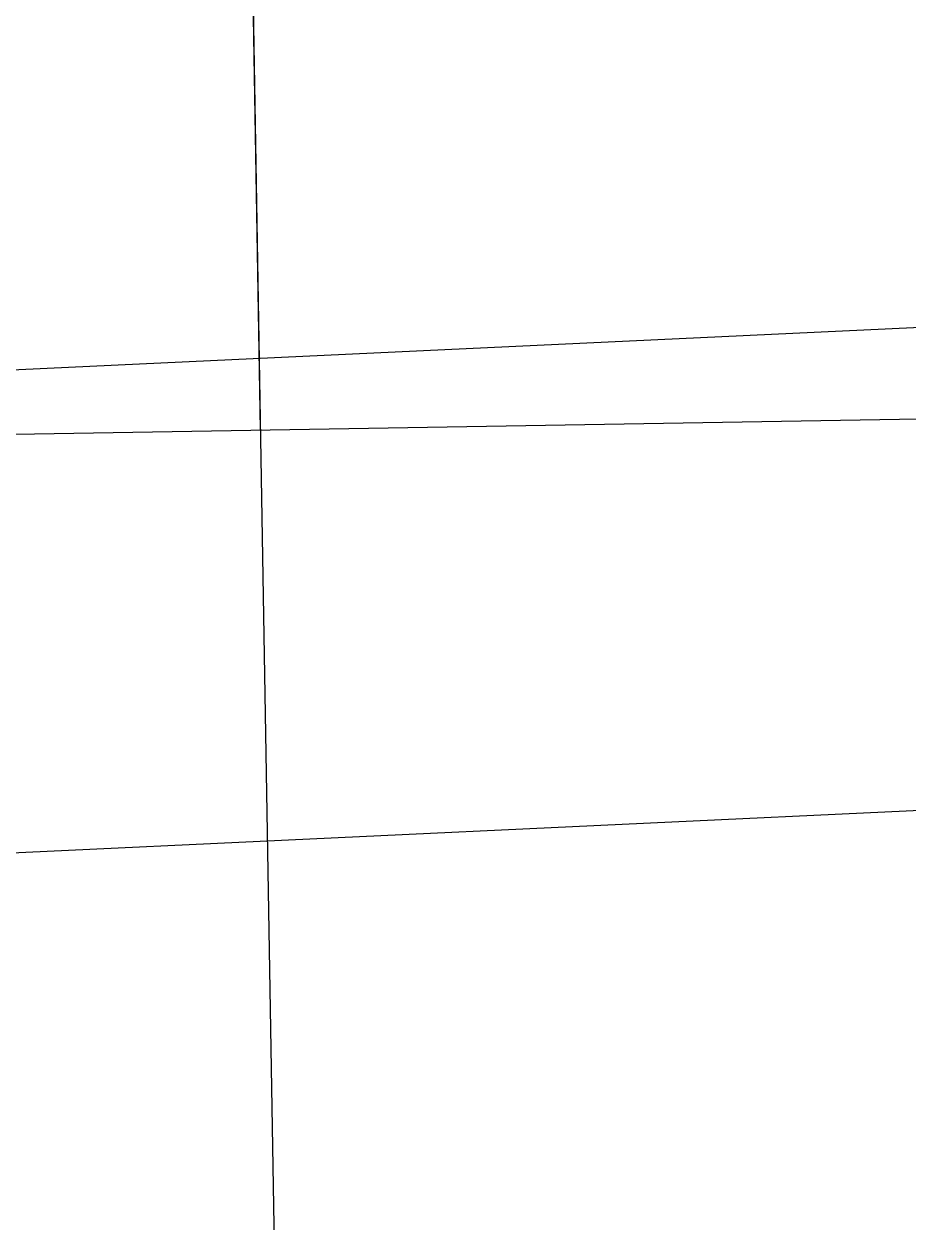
# Model space of a CAD drawing. Header units: metres. Extents: x -2743 to 126, y 13385 to 13916.
# Drawn here: x -1909.4791 to -1909.1853, y 13650.2953 to 13650.6933 of the extents above; entities that cross this region are included whole.
import ezdxf

# ---------------------------------------------------------------- set-up
doc = ezdxf.new("R2010")
doc.units = ezdxf.units.M
for name, color, linetype in [('output[1-12]_3_ДЖКХ-24_03233pp$0$Водосток проектный', 7, 'Continuous'), ('output[1-12]_3_ДЖКХ-24_03233pp$0$Газопровод проектный', 7, 'Continuous'), ('output[1-12]_3_ДЖКХ-24_03233up$0$Газопровод', 7, 'Continuous')]:
    doc.layers.add(name, color=color, linetype=linetype)

msp = doc.modelspace()

# ---------------------------------------------------------------- linework, layer by layer
at = {"layer": 'output[1-12]_3_ДЖКХ-24_03233pp$0$Водосток проектный'}
for points in [[(-1926.01055, 13650.55842), (-1907.52565, 13651.43125), (-1907.50396, 13650.97177), (-1907.48226, 13650.51228), (-1924.81025, 13649.69407)], [(-1915.50796, 13650.29538), (-1907.48988, 13650.6721)]]:
    msp.add_lwpolyline(points, dxfattribs=at)
at = {"layer": 'output[1-12]_3_ДЖКХ-24_03233pp$0$Газопровод проектный'}
for points in [[(-1909.46797, 13654.5278), (-1909.40057, 13650.55844)], [(-1909.9005, 13650.54995), (-1908.90064, 13650.56692)]]:
    msp.add_lwpolyline(points, dxfattribs=at)
at = {"layer": 'output[1-12]_3_ДЖКХ-24_03233up$0$Газопровод'}
msp.add_lwpolyline([(-1909.41384, 13651.33972), (-1909.378, 13649.229), (-1908.849, 13648.974), (-1908.02812, 13648.65798)], dxfattribs=at)

doc.saveas('drawing.dxf')
